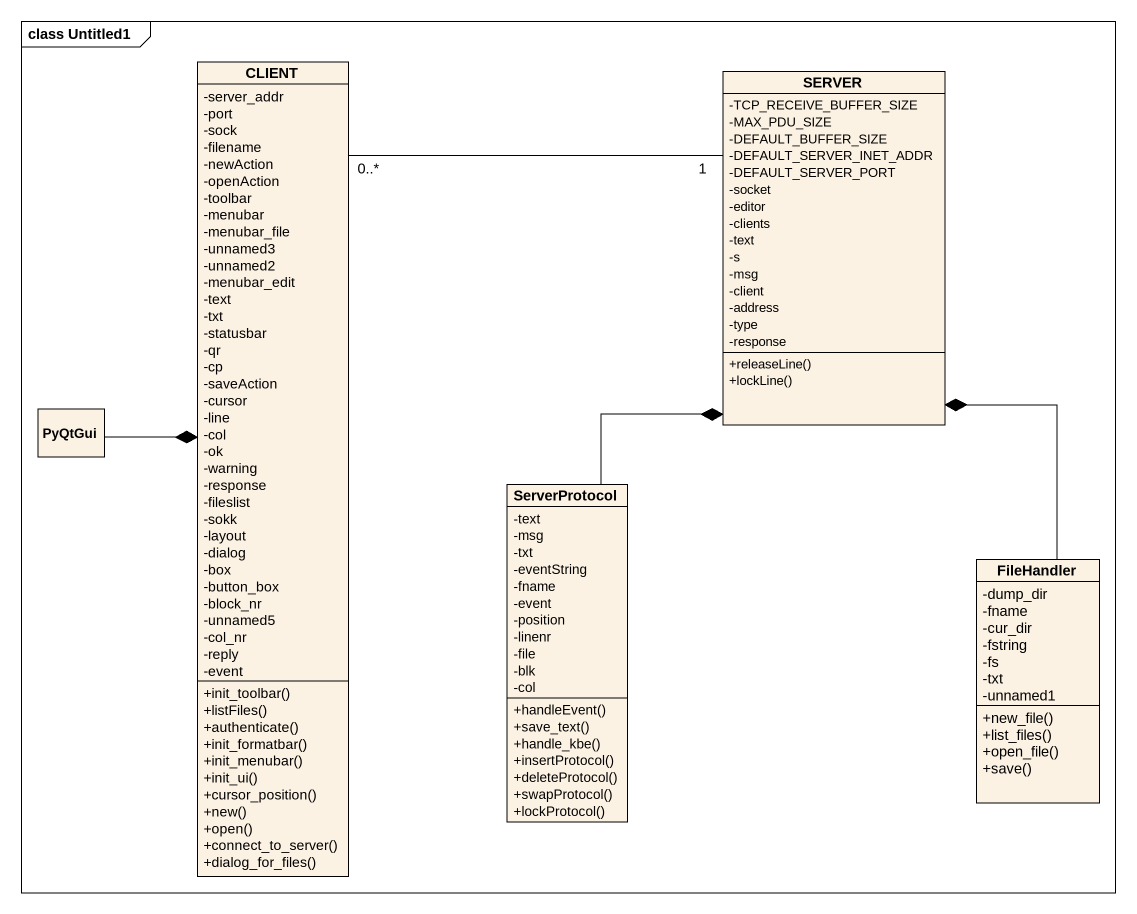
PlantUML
@startuml
mainframe class Untitled1
hide circle
hide empty members
skinparam classAttributeIconSize 0
class CLIENT {
  -server_addr
  -port
  -sock
  -filename
  -newAction
  -openAction
  -toolbar
  -menubar
  -menubar_file
  -unnamed3
  -unnamed2
  -menubar_edit
  -text
  -txt
  -statusbar
  -qr
  -cp
  -saveAction
  -cursor
  -line
  -col
  -ok
  -warning
  -response
  -fileslist
  -sokk
  -layout
  -dialog
  -box
  -button_box
  -block_nr
  -unnamed5
  -col_nr
  -reply
  -event
  +init_toolbar()
  +listFiles()
  +authenticate()
  +init_formatbar()
  +init_menubar()
  +init_ui()
  +cursor_position()
  +new()
  +open()
  +connect_to_server()
  +dialog_for_files()
}
class SERVER {
  -TCP_RECEIVE_BUFFER_SIZE
  -MAX_PDU_SIZE
  -DEFAULT_BUFFER_SIZE
  -DEFAULT_SERVER_INET_ADDR
  -DEFAULT_SERVER_PORT
  -socket
  -editor
  -clients
  -text
  -s
  -msg
  -client
  -address
  -type
  -response
  +releaseLine()
  +lockLine()
}
class PyQtGui
class ServerProtocol {
  -text
  -msg
  -txt
  -eventString
  -fname
  -event
  -position
  -linenr
  -file
  -blk
  -col
  +handleEvent()
  +save_text()
  +handle_kbe()
  +insertProtocol()
  +deleteProtocol()
  +swapProtocol()
  +lockProtocol()
}
class FileHandler {
  -dump_dir
  -fname
  -cur_dir
  -fstring
  -fs
  -txt
  -unnamed1
  +new_file()
  +list_files()
  +open_file()
  +save()
}
CLIENT *-left- PyQtGui
SERVER "1" -left- "0..*" CLIENT
SERVER *-- ServerProtocol
SERVER *-- FileHandler
@enduml
